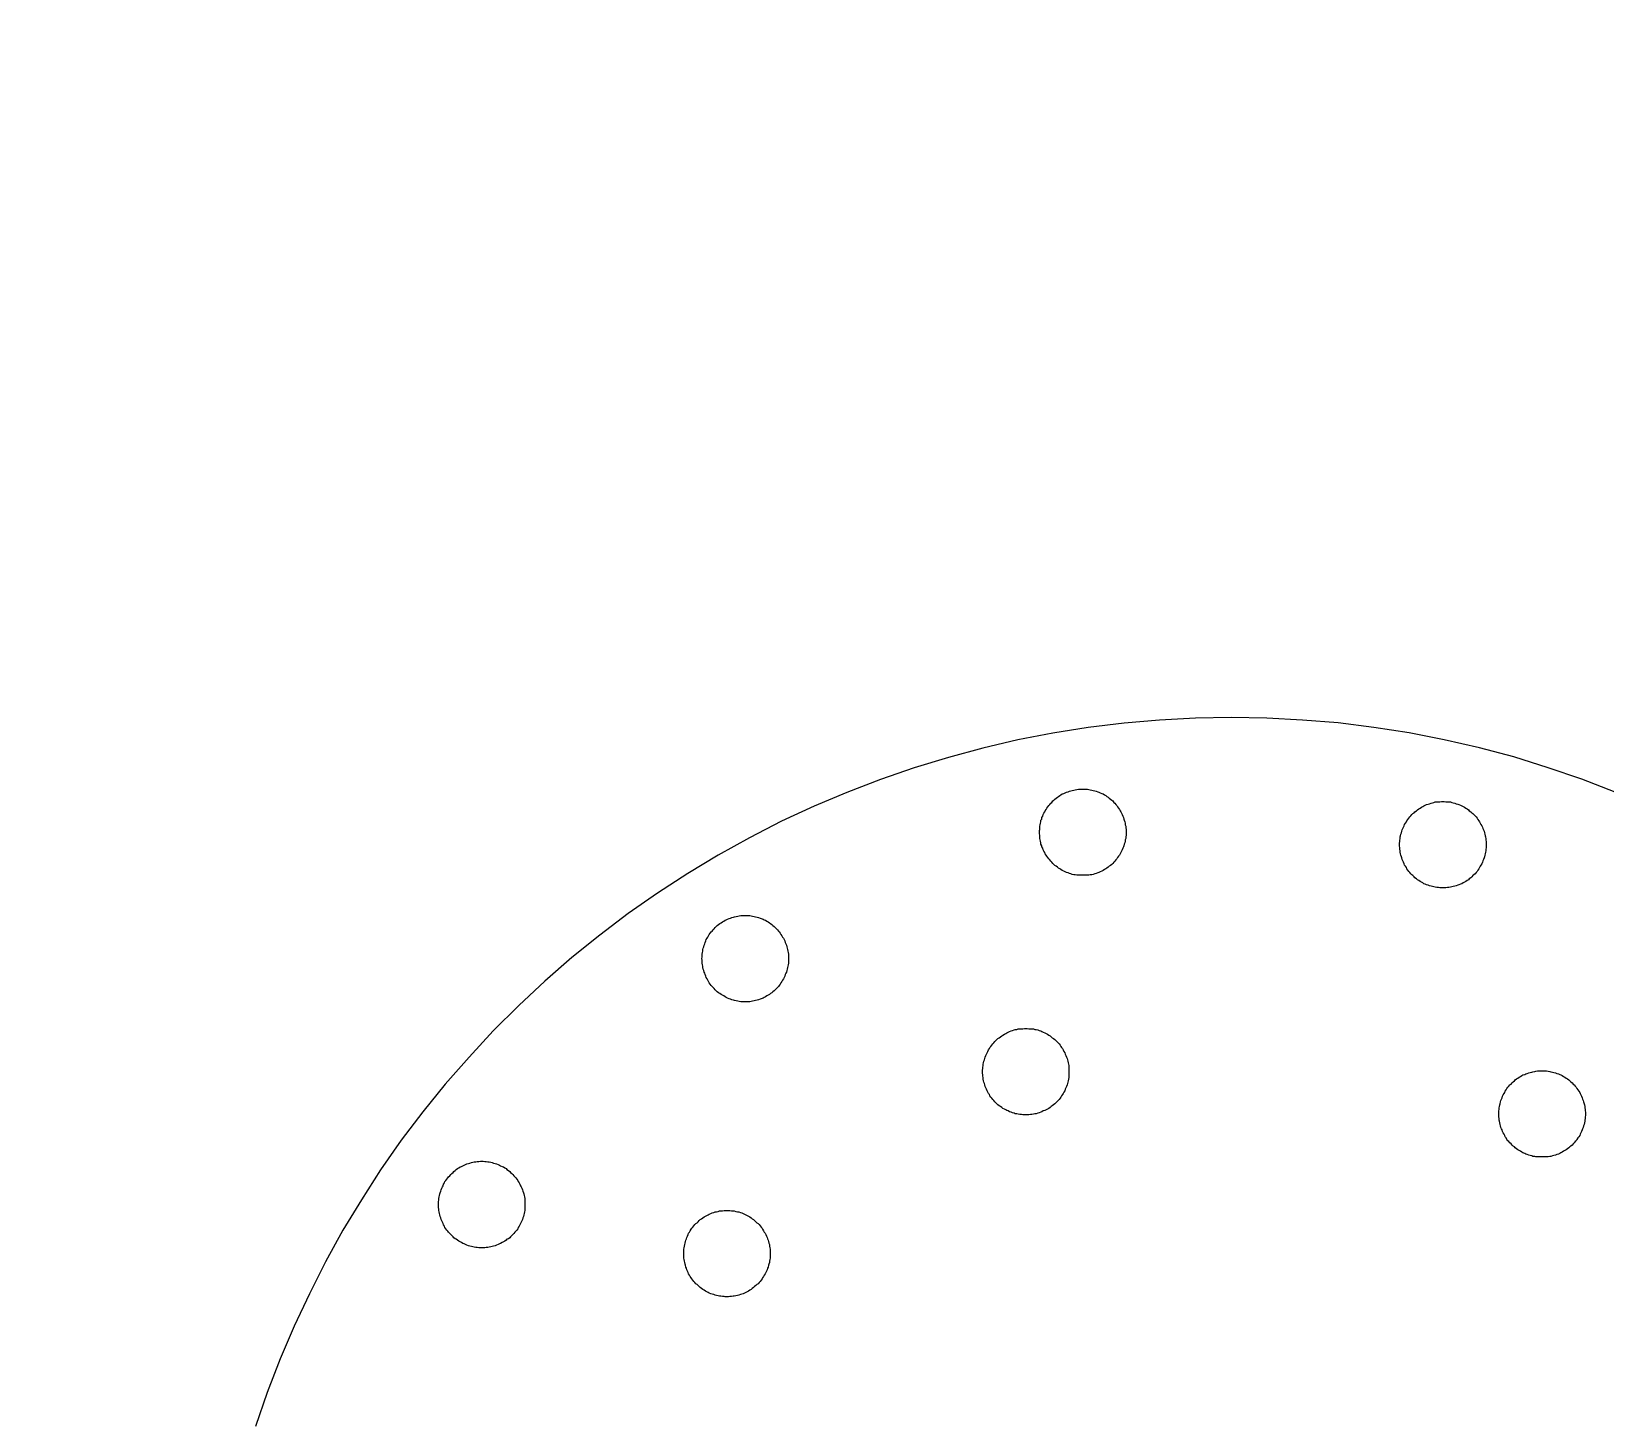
# Model space of a CAD drawing. Extents: x 1225654 to 1325654, y 924838 to 1022543.
# Drawn here: x 1267829 to 1268930, y 954087 to 955062 of the extents above; entities that cross this region are included whole.
import ezdxf

# ---------------------------------------------------------------- set-up
doc = ezdxf.new("R2010")
doc.units = 13

msp = doc.modelspace()

# ---------------------------------------------------------------- linework, layer by layer
msp.add_lwpolyline([(1260678.3, 924838.4), (1290630.1, 924838.4, 6.524121)], format="xyb", close=True)
msp.add_lwpolyline([(1260678.3, 924838.4), (1290630.1, 924838.4, 6.524121)], format="xyb", close=True)
msp.add_lwpolyline([(1268937.1, 954529.7), (1268913.7, 954538.8), (1268890.1, 954546.8), (1268866, 954554.3), (1268842, 954560.8), (1268817.4, 954566.2), (1268792.9, 954571.2), (1268768.1, 954574.9), (1268743.2, 954578.1), (1268718.2, 954580.1), (1268693.2, 954581.5), (1268668.2, 954582), (1268643.3, 954581.5), (1268618.1, 954580.1), (1268593.3, 954577.9), (1268568.3, 954574.9), (1268543.6, 954570.9), (1268519.1, 954566.2), (1268494.6, 954560.5), (1268470.5, 954554), (1268446.4, 954546.6), (1268422.8, 954538.5), (1268399.3, 954529.5), (1268376.4, 954519.9), (1268353.7, 954509.3), (1268331.2, 954497.8), (1268309.4, 954485.6), (1268288, 954472.8), (1268266.9, 954459.1), (1268246.4, 954444.7), (1268226.4, 954429.6), (1268207, 954413.9), (1268188.1, 954397.4), (1268169.7, 954380.4), (1268151.9, 954362.6), (1268135, 954344.3), (1268118.3, 954325.4), (1268102.6, 954305.9), (1268087.5, 954286.1), (1268073.1, 954265.4), (1268059.6, 954244.5), (1268046.6, 954223.1), (1268034.4, 954201), (1268023.2, 954178.7), (1268012.6, 954156), (1268002.7, 954133.1), (1267993.7, 954109.7), (1267985.6, 954085.8)])
for points in [[(1268594.7, 954501.6), (1268594.7, 954500.5), (1268594.7, 954499.6), (1268594.5, 954498.5), (1268594.5, 954497.3), (1268594.2, 954496.4), (1268594, 954495.3), (1268593.8, 954494.2), (1268593.5, 954493.3), (1268593.1, 954492.2), (1268592.9, 954491.3), (1268592.4, 954490.4), (1268592, 954489.2), (1268591.5, 954488.4), (1268591.1, 954487.5), (1268590.6, 954486.5), (1268590.2, 954485.6), (1268589.5, 954484.8), (1268588.8, 954483.9), (1268588.2, 954482.9), (1268587.7, 954482.3), (1268586.8, 954481.4), (1268586.1, 954480.7), (1268585.4, 954479.8), (1268584.8, 954479.1), (1268583.9, 954478.4), (1268583, 954477.8), (1268582.3, 954477.1), (1268581.4, 954476.4), (1268580.5, 954476), (1268579.6, 954475.5), (1268578.7, 954474.8), (1268577.8, 954474.4), (1268576.7, 954474), (1268575.8, 954473.5), (1268574.9, 954473.3), (1268573.8, 954472.8), (1268572.9, 954472.6), (1268571.7, 954472.1), (1268570.8, 954471.9), (1268569.7, 954471.9), (1268568.6, 954471.7), (1268567.7, 954471.5), (1268566.6, 954471.5), (1268565.4, 954471.5), (1268564.5, 954471.5), (1268563.4, 954471.5), (1268562.3, 954471.5), (1268561.4, 954471.5), (1268560.2, 954471.7), (1268559.1, 954471.9), (1268558.2, 954471.9), (1268557.1, 954472.1), (1268556.2, 954472.6), (1268555.1, 954472.8), (1268554.2, 954473.3), (1268553, 954473.5), (1268552.2, 954474), (1268551.2, 954474.4), (1268550.1, 954474.8), (1268549.2, 954475.5), (1268548.3, 954476), (1268547.4, 954476.4), (1268546.7, 954477.1), (1268545.8, 954477.8), (1268545, 954478.4), (1268544.3, 954479.1), (1268543.4, 954479.8), (1268542.7, 954480.7), (1268542, 954481.4), (1268541.4, 954482.3), (1268540.7, 954482.9), (1268540, 954483.9), (1268539.3, 954484.8), (1268538.8, 954485.6), (1268538.2, 954486.5), (1268537.8, 954487.5), (1268537.3, 954488.4), (1268536.8, 954489.2), (1268536.4, 954490.4), (1268535.9, 954491.3), (1268535.7, 954492.2), (1268535.2, 954493.3), (1268535, 954494.2), (1268534.8, 954495.3), (1268534.6, 954496.4), (1268534.4, 954497.3), (1268534.4, 954498.5), (1268534.4, 954499.6), (1268534.2, 954500.5), (1268534.2, 954501.6), (1268534.2, 954502.8), (1268534.4, 954503.6), (1268534.4, 954504.8), (1268534.4, 954505.9), (1268534.6, 954506.8), (1268534.8, 954507.9), (1268535, 954508.8), (1268535.2, 954510), (1268535.7, 954510.8), (1268535.9, 954512), (1268536.4, 954512.9), (1268536.8, 954514), (1268537.3, 954514.9), (1268537.8, 954515.8), (1268538.2, 954516.7), (1268538.8, 954517.6), (1268539.3, 954518.5), (1268540, 954519.4), (1268540.7, 954520.3), (1268541.4, 954521), (1268542, 954521.9), (1268542.7, 954522.5), (1268543.4, 954523.5), (1268544.3, 954524.1), (1268545, 954524.8), (1268545.8, 954525.5), (1268546.7, 954526.1), (1268547.4, 954526.6), (1268548.3, 954527.3), (1268549.2, 954527.7), (1268550.1, 954528.4), (1268551.2, 954528.8), (1268552.2, 954529.3), (1268553, 954529.7), (1268554.2, 954530), (1268555.1, 954530.4), (1268556.2, 954530.7), (1268557.1, 954530.9), (1268558.2, 954531.1), (1268559.1, 954531.3), (1268560.2, 954531.6), (1268561.4, 954531.8), (1268562.3, 954531.8), (1268563.4, 954531.8), (1268564.5, 954531.8), (1268565.4, 954531.8), (1268566.6, 954531.8), (1268567.7, 954531.8), (1268568.6, 954531.6), (1268569.7, 954531.3), (1268570.8, 954531.1), (1268571.7, 954530.9), (1268572.9, 954530.7), (1268573.8, 954530.4), (1268574.9, 954530), (1268575.8, 954529.7), (1268576.7, 954529.3), (1268577.8, 954528.8), (1268578.7, 954528.4), (1268579.6, 954527.7), (1268580.5, 954527.3), (1268581.4, 954526.6), (1268582.3, 954526.1), (1268583, 954525.5), (1268583.9, 954524.8), (1268584.8, 954524.1), (1268585.4, 954523.5), (1268586.1, 954522.5), (1268586.8, 954521.9), (1268587.7, 954521), (1268588.2, 954520.3), (1268588.8, 954519.4), (1268589.5, 954518.5), (1268590.2, 954517.6), (1268590.6, 954516.7), (1268591.1, 954515.8), (1268591.5, 954514.9), (1268592, 954514), (1268592.4, 954512.9), (1268592.9, 954512), (1268593.1, 954510.8), (1268593.5, 954510), (1268593.8, 954508.8), (1268594, 954507.9), (1268594.2, 954506.8), (1268594.5, 954505.9), (1268594.5, 954504.8), (1268594.7, 954503.6), (1268594.7, 954502.8), (1268594.7, 954501.6), (1268594.7, 954501.6)], [(1268846.7, 954492.8), (1268846.7, 954492), (1268846.7, 954490.8), (1268846.4, 954489.7), (1268846.4, 954488.6), (1268846.2, 954487.7), (1268846, 954486.5), (1268845.7, 954485.6), (1268845.6, 954484.5), (1268845.3, 954483.6), (1268844.9, 954482.5), (1268844.4, 954481.6), (1268844.2, 954480.7), (1268843.7, 954479.6), (1268843.1, 954478.7), (1268842.6, 954477.8), (1268842.1, 954476.9), (1268841.5, 954476), (1268840.8, 954475.1), (1268840.4, 954474.2), (1268839.7, 954473.5), (1268839, 954472.6), (1268838.1, 954471.9), (1268837.5, 954471.3), (1268836.8, 954470.4), (1268835.9, 954469.7), (1268834.9, 954469), (1268834.3, 954468.3), (1268833.4, 954467.8), (1268832.5, 954467.2), (1268831.6, 954466.8), (1268830.7, 954466.3), (1268829.8, 954465.6), (1268828.7, 954465.2), (1268827.7, 954464.9), (1268826.9, 954464.5), (1268825.7, 954464.1), (1268824.8, 954463.8), (1268823.7, 954463.6), (1268822.8, 954463.4), (1268821.7, 954463.2), (1268820.6, 954462.9), (1268819.7, 954462.9), (1268818.5, 954462.7), (1268817.4, 954462.7), (1268816.5, 954462.7), (1268815.4, 954462.7), (1268814.3, 954462.7), (1268813.4, 954462.9), (1268812.3, 954462.9), (1268811.1, 954463.2), (1268810.2, 954463.4), (1268809.1, 954463.6), (1268808.2, 954463.8), (1268807.1, 954464.1), (1268806.2, 954464.5), (1268805.1, 954464.9), (1268804.1, 954465.2), (1268803.2, 954465.6), (1268802.4, 954466.3), (1268801.5, 954466.8), (1268800.5, 954467.2), (1268799.6, 954467.8), (1268798.8, 954468.3), (1268797.9, 954469), (1268796.9, 954469.7), (1268796.3, 954470.4), (1268795.4, 954471.3), (1268794.7, 954471.9), (1268794, 954472.6), (1268793.3, 954473.5), (1268792.6, 954474.2), (1268792, 954475.1), (1268791.3, 954476), (1268790.9, 954476.9), (1268790.2, 954477.8), (1268789.7, 954478.7), (1268789.3, 954479.6), (1268788.8, 954480.7), (1268788.4, 954481.6), (1268788, 954482.5), (1268787.7, 954483.6), (1268787.5, 954484.5), (1268787, 954485.6), (1268786.8, 954486.5), (1268786.6, 954487.7), (1268786.6, 954488.6), (1268786.4, 954489.7), (1268786.4, 954490.8), (1268786.1, 954492), (1268786.1, 954492.8), (1268786.1, 954494), (1268786.4, 954495.1), (1268786.4, 954496), (1268786.6, 954497.1), (1268786.6, 954498.3), (1268786.8, 954499.2), (1268787, 954500.3), (1268787.5, 954501.2), (1268787.7, 954502.3), (1268788, 954503.2), (1268788.4, 954504.3), (1268788.8, 954505.2), (1268789.3, 954506.1), (1268789.7, 954507), (1268790.2, 954507.9), (1268790.9, 954508.8), (1268791.3, 954509.7), (1268792, 954510.6), (1268792.6, 954511.5), (1268793.3, 954512.4), (1268794, 954513.1), (1268794.7, 954514), (1268795.4, 954514.7), (1268796.3, 954515.3), (1268796.9, 954516), (1268797.9, 954516.7), (1268798.8, 954517.4), (1268799.6, 954518), (1268800.5, 954518.5), (1268801.5, 954519.2), (1268802.4, 954519.6), (1268803.2, 954520.1), (1268804.1, 954520.5), (1268805.1, 954521), (1268806.2, 954521.2), (1268807.1, 954521.6), (1268808.2, 954521.9), (1268809.1, 954522.3), (1268810.2, 954522.5), (1268811.1, 954522.8), (1268812.3, 954522.8), (1268813.4, 954523), (1268814.3, 954523), (1268815.4, 954523.2), (1268816.5, 954523.2), (1268817.4, 954523.2), (1268818.5, 954523), (1268819.7, 954523), (1268820.6, 954522.8), (1268821.7, 954522.8), (1268822.8, 954522.5), (1268823.7, 954522.3), (1268824.8, 954521.9), (1268825.7, 954521.6), (1268826.9, 954521.2), (1268827.7, 954521), (1268828.7, 954520.5), (1268829.8, 954520.1), (1268830.7, 954519.6), (1268831.6, 954519.2), (1268832.5, 954518.5), (1268833.4, 954518), (1268834.3, 954517.4), (1268834.9, 954516.7), (1268835.9, 954516), (1268836.8, 954515.3), (1268837.5, 954514.7), (1268838.1, 954514), (1268839, 954513.1), (1268839.7, 954512.4), (1268840.4, 954511.5), (1268840.8, 954510.6), (1268841.5, 954509.7), (1268842.1, 954508.8), (1268842.6, 954507.9), (1268843.1, 954507), (1268843.7, 954506.1), (1268844.2, 954505.2), (1268844.4, 954504.3), (1268844.9, 954503.2), (1268845.3, 954502.3), (1268845.6, 954501.2), (1268845.7, 954500.3), (1268846, 954499.2), (1268846.2, 954498.3), (1268846.4, 954497.1), (1268846.4, 954496), (1268846.7, 954495.1), (1268846.7, 954494), (1268846.7, 954492.8), (1268846.7, 954492.8)], [(1268358.4, 954413.2), (1268358.4, 954412.1), (1268358.4, 954411.2), (1268358.4, 954410.1), (1268358.2, 954408.9), (1268358, 954408), (1268357.7, 954406.9), (1268357.5, 954405.8), (1268357.3, 954404.9), (1268357.1, 954403.7), (1268356.6, 954402.9), (1268356.2, 954402), (1268356, 954400.8), (1268355.5, 954399.9), (1268355.1, 954399), (1268354.4, 954398.1), (1268353.9, 954397.2), (1268353.2, 954396.3), (1268352.8, 954395.4), (1268352.1, 954394.5), (1268351.5, 954393.8), (1268350.8, 954392.9), (1268350.1, 954392.3), (1268349.2, 954391.4), (1268348.5, 954390.7), (1268347.6, 954390), (1268346.9, 954389.3), (1268346, 954388.7), (1268345.2, 954388.2), (1268344.3, 954387.6), (1268343.3, 954387.1), (1268342.4, 954386.4), (1268341.6, 954386), (1268340.7, 954385.6), (1268339.5, 954385.1), (1268338.6, 954384.9), (1268337.5, 954384.4), (1268336.6, 954384.2), (1268335.4, 954384), (1268334.6, 954383.7), (1268333.4, 954383.5), (1268332.5, 954383.3), (1268331.4, 954383), (1268330.3, 954383), (1268329.4, 954383), (1268328.2, 954383), (1268327.2, 954383), (1268326.2, 954383), (1268325.1, 954383), (1268324, 954383.3), (1268323.1, 954383.5), (1268322, 954383.7), (1268320.8, 954384), (1268320, 954384.2), (1268318.8, 954384.4), (1268317.9, 954384.9), (1268317, 954385.1), (1268315.9, 954385.6), (1268315, 954386), (1268314.1, 954386.4), (1268313.2, 954387.1), (1268312.3, 954387.6), (1268311.4, 954388.2), (1268310.5, 954388.7), (1268309.6, 954389.3), (1268308.7, 954390), (1268308, 954390.7), (1268307.3, 954391.4), (1268306.4, 954392.3), (1268305.8, 954392.9), (1268305.1, 954393.8), (1268304.4, 954394.5), (1268303.7, 954395.4), (1268303, 954396.3), (1268302.6, 954397.2), (1268302, 954398.1), (1268301.5, 954399), (1268301, 954399.9), (1268300.6, 954400.8), (1268300.1, 954402), (1268299.9, 954402.9), (1268299.4, 954403.7), (1268299.2, 954404.9), (1268298.8, 954405.8), (1268298.6, 954406.9), (1268298.6, 954408), (1268298.4, 954408.9), (1268298.1, 954410.1), (1268298.1, 954411.2), (1268298.1, 954412.1), (1268297.9, 954413.2), (1268298.1, 954414.3), (1268298.1, 954415.2), (1268298.1, 954416.4), (1268298.4, 954417.5), (1268298.6, 954418.4), (1268298.6, 954419.5), (1268298.8, 954420.6), (1268299.2, 954421.5), (1268299.4, 954422.6), (1268299.9, 954423.6), (1268300.1, 954424.5), (1268300.6, 954425.6), (1268301, 954426.5), (1268301.5, 954427.4), (1268302, 954428.3), (1268302.6, 954429.2), (1268303, 954430.1), (1268303.7, 954431), (1268304.4, 954431.9), (1268305.1, 954432.5), (1268305.8, 954433.4), (1268306.4, 954434.1), (1268307.3, 954435), (1268308, 954435.7), (1268308.7, 954436.4), (1268309.6, 954437), (1268310.5, 954437.7), (1268311.4, 954438.2), (1268312.3, 954438.9), (1268313.2, 954439.3), (1268314.1, 954440), (1268315, 954440.4), (1268315.9, 954440.9), (1268317, 954441.3), (1268317.9, 954441.6), (1268318.8, 954442), (1268320, 954442.2), (1268320.8, 954442.5), (1268322, 954442.7), (1268323.1, 954442.9), (1268324, 954443.1), (1268325.1, 954443.3), (1268326.2, 954443.3), (1268327.2, 954443.3), (1268328.2, 954443.3), (1268329.4, 954443.3), (1268330.3, 954443.3), (1268331.4, 954443.3), (1268332.5, 954443.1), (1268333.4, 954442.9), (1268334.6, 954442.7), (1268335.4, 954442.5), (1268336.6, 954442.2), (1268337.5, 954442), (1268338.6, 954441.6), (1268339.5, 954441.3), (1268340.7, 954440.9), (1268341.6, 954440.4), (1268342.4, 954440), (1268343.3, 954439.3), (1268344.3, 954438.9), (1268345.2, 954438.2), (1268346, 954437.7), (1268346.9, 954437), (1268347.6, 954436.4), (1268348.5, 954435.7), (1268349.2, 954435), (1268350.1, 954434.1), (1268350.8, 954433.4), (1268351.5, 954432.5), (1268352.1, 954431.9), (1268352.8, 954431), (1268353.2, 954430.1), (1268353.9, 954429.2), (1268354.4, 954428.3), (1268355.1, 954427.4), (1268355.5, 954426.5), (1268356, 954425.6), (1268356.2, 954424.5), (1268356.6, 954423.6), (1268357.1, 954422.6), (1268357.3, 954421.5), (1268357.5, 954420.6), (1268357.7, 954419.5), (1268358, 954418.4), (1268358.2, 954417.5), (1268358.4, 954416.4), (1268358.4, 954415.2), (1268358.4, 954414.3), (1268358.4, 954413.2), (1268358.4, 954413.2)], [(1268554.8, 954334), (1268554.8, 954333.1), (1268554.8, 954331.9), (1268554.6, 954330.9), (1268554.6, 954329.9), (1268554.4, 954328.8), (1268554.2, 954327.7), (1268553.9, 954326.8), (1268553.7, 954325.7), (1268553.5, 954324.8), (1268553, 954323.7), (1268552.6, 954322.7), (1268552.2, 954321.8), (1268551.9, 954320.7), (1268551.2, 954319.8), (1268550.8, 954318.9), (1268550.3, 954318), (1268549.6, 954317.1), (1268549, 954316.2), (1268548.6, 954315.5), (1268547.9, 954314.6), (1268547.2, 954313.8), (1268546.3, 954313.1), (1268545.6, 954312.4), (1268545, 954311.5), (1268544, 954310.8), (1268543.1, 954310.2), (1268542.4, 954309.7), (1268541.6, 954309), (1268540.7, 954308.3), (1268539.8, 954307.9), (1268538.8, 954307.4), (1268538, 954307), (1268536.8, 954306.6), (1268535.9, 954306.1), (1268535, 954305.7), (1268533.9, 954305.2), (1268533, 954305), (1268531.9, 954304.7), (1268531, 954304.5), (1268529.9, 954304.3), (1268528.7, 954304.1), (1268527.8, 954304.1), (1268526.7, 954303.8), (1268525.6, 954303.8), (1268524.7, 954303.8), (1268523.6, 954303.8), (1268522.4, 954303.8), (1268521.5, 954304.1), (1268520.4, 954304.1), (1268519.3, 954304.3), (1268518.4, 954304.5), (1268517.2, 954304.7), (1268516.4, 954305), (1268515.2, 954305.2), (1268514.3, 954305.7), (1268513.2, 954306.1), (1268512.3, 954306.6), (1268511.4, 954307), (1268510.5, 954307.4), (1268509.6, 954307.9), (1268508.5, 954308.3), (1268507.8, 954309), (1268506.9, 954309.7), (1268506, 954310.2), (1268505.1, 954310.8), (1268504.4, 954311.5), (1268503.5, 954312.4), (1268502.8, 954313.1), (1268502.2, 954313.8), (1268501.5, 954314.6), (1268500.8, 954315.5), (1268500.2, 954316.2), (1268499.5, 954317.1), (1268499.1, 954318), (1268498.4, 954318.9), (1268497.9, 954319.8), (1268497.5, 954320.7), (1268497, 954321.8), (1268496.6, 954322.7), (1268496.1, 954323.7), (1268495.9, 954324.8), (1268495.6, 954325.7), (1268495.2, 954326.8), (1268495, 954327.7), (1268494.8, 954328.8), (1268494.8, 954329.9), (1268494.6, 954330.9), (1268494.6, 954331.9), (1268494.3, 954333.1), (1268494.3, 954334), (1268494.3, 954335.1), (1268494.6, 954336.2), (1268494.6, 954337.1), (1268494.8, 954338.3), (1268494.8, 954339.4), (1268495, 954340.3), (1268495.2, 954341.4), (1268495.6, 954342.3), (1268495.9, 954343.4), (1268496.1, 954344.3), (1268496.6, 954345.5), (1268497, 954346.3), (1268497.5, 954347.3), (1268497.9, 954348.2), (1268498.4, 954349.3), (1268499.1, 954350.2), (1268499.5, 954350.9), (1268500.2, 954351.8), (1268500.8, 954352.7), (1268501.5, 954353.5), (1268502.2, 954354.2), (1268502.8, 954355.1), (1268503.5, 954355.8), (1268504.4, 954356.5), (1268505.1, 954357.2), (1268506, 954357.8), (1268506.9, 954358.5), (1268507.8, 954359.2), (1268508.5, 954359.7), (1268509.6, 954360.4), (1268510.5, 954360.8), (1268511.4, 954361.2), (1268512.3, 954361.7), (1268513.2, 954362.1), (1268514.3, 954362.6), (1268515.2, 954362.8), (1268516.4, 954363.3), (1268517.2, 954363.5), (1268518.4, 954363.7), (1268519.3, 954364), (1268520.4, 954364), (1268521.5, 954364.1), (1268522.4, 954364.1), (1268523.6, 954364.4), (1268524.7, 954364.4), (1268525.6, 954364.4), (1268526.7, 954364.1), (1268527.8, 954364.1), (1268528.7, 954364), (1268529.9, 954364), (1268531, 954363.7), (1268531.9, 954363.5), (1268533, 954363.3), (1268533.9, 954362.8), (1268535, 954362.6), (1268535.9, 954362.1), (1268536.8, 954361.7), (1268538, 954361.2), (1268538.8, 954360.8), (1268539.8, 954360.4), (1268540.7, 954359.7), (1268541.6, 954359.2), (1268542.4, 954358.5), (1268543.1, 954357.8), (1268544, 954357.2), (1268545, 954356.5), (1268545.6, 954355.8), (1268546.3, 954355.1), (1268547.2, 954354.2), (1268547.9, 954353.5), (1268548.6, 954352.7), (1268549, 954351.8), (1268549.6, 954350.9), (1268550.3, 954350.2), (1268550.8, 954349.3), (1268551.2, 954348.2), (1268551.9, 954347.3), (1268552.2, 954346.3), (1268552.6, 954345.5), (1268553, 954344.3), (1268553.5, 954343.4), (1268553.7, 954342.3), (1268553.9, 954341.4), (1268554.2, 954340.3), (1268554.4, 954339.4), (1268554.6, 954338.3), (1268554.6, 954337.1), (1268554.8, 954336.2), (1268554.8, 954335.1), (1268554.8, 954334), (1268554.8, 954334)], [(1268916.2, 954304.5), (1268916.2, 954303.4), (1268916, 954302.5), (1268916, 954301.4), (1268915.8, 954300.2), (1268915.8, 954299.4), (1268915.5, 954298.2), (1268915.3, 954297.1), (1268914.8, 954296.2), (1268914.6, 954295.1), (1268914.2, 954294.2), (1268913.9, 954293.3), (1268913.5, 954292.2), (1268913.1, 954291.3), (1268912.6, 954290.3), (1268912.2, 954289.4), (1268911.5, 954288.6), (1268911, 954287.7), (1268910.3, 954286.7), (1268909.7, 954285.8), (1268909, 954285.2), (1268908.3, 954284.3), (1268907.6, 954283.6), (1268906.9, 954282.7), (1268906.1, 954282), (1268905.4, 954281.4), (1268904.5, 954280.7), (1268903.6, 954280), (1268902.7, 954279.3), (1268901.8, 954278.9), (1268900.9, 954278.4), (1268900, 954277.8), (1268899.1, 954277.3), (1268898.2, 954276.9), (1268897.3, 954276.4), (1268896.1, 954276.2), (1268895.3, 954275.7), (1268894.1, 954275.5), (1268893.2, 954275.3), (1268892.1, 954274.8), (1268891.2, 954274.8), (1268890.1, 954274.6), (1268888.9, 954274.4), (1268888.1, 954274.4), (1268886.9, 954274.4), (1268885.8, 954274.4), (1268884.9, 954274.4), (1268883.8, 954274.4), (1268882.7, 954274.4), (1268881.5, 954274.6), (1268880.7, 954274.8), (1268879.5, 954274.8), (1268878.6, 954275.3), (1268877.5, 954275.5), (1268876.6, 954275.7), (1268875.5, 954276.2), (1268874.5, 954276.4), (1268873.7, 954276.9), (1268872.5, 954277.3), (1268871.6, 954277.8), (1268870.7, 954278.4), (1268869.9, 954278.9), (1268868.9, 954279.3), (1268868, 954280), (1268867.1, 954280.7), (1268866.5, 954281.4), (1268865.6, 954282), (1268864.9, 954282.7), (1268864.2, 954283.6), (1268863.3, 954284.3), (1268862.7, 954285.2), (1268862, 954285.8), (1268861.3, 954286.7), (1268860.8, 954287.7), (1268860.1, 954288.6), (1268859.7, 954289.4), (1268859.3, 954290.3), (1268858.6, 954291.3), (1268858.1, 954292.2), (1268857.9, 954293.3), (1268857.5, 954294.2), (1268857, 954295.1), (1268856.8, 954296.2), (1268856.5, 954297.1), (1268856.3, 954298.2), (1268856.1, 954299.4), (1268855.9, 954300.2), (1268855.9, 954301.4), (1268855.7, 954302.5), (1268855.7, 954303.4), (1268855.7, 954304.5), (1268855.7, 954305.7), (1268855.7, 954306.6), (1268855.9, 954307.7), (1268855.9, 954308.8), (1268856.1, 954309.7), (1268856.3, 954310.8), (1268856.5, 954311.7), (1268856.8, 954312.9), (1268857, 954313.8), (1268857.5, 954314.9), (1268857.9, 954315.8), (1268858.1, 954316.9), (1268858.6, 954317.8), (1268859.3, 954318.7), (1268859.7, 954319.6), (1268860.1, 954320.5), (1268860.8, 954321.4), (1268861.3, 954322.3), (1268862, 954323.2), (1268862.7, 954323.9), (1268863.3, 954324.8), (1268864.2, 954325.4), (1268864.9, 954326.3), (1268865.6, 954327), (1268866.5, 954327.7), (1268867.1, 954328.4), (1268868, 954329), (1268868.9, 954329.5), (1268869.9, 954330.2), (1268870.7, 954330.6), (1268871.6, 954331.3), (1268872.5, 954331.8), (1268873.7, 954332.2), (1268874.5, 954332.6), (1268875.5, 954332.9), (1268876.6, 954333.3), (1268877.5, 954333.5), (1268878.6, 954333.8), (1268879.5, 954334), (1268880.7, 954334.2), (1268881.5, 954334.5), (1268882.7, 954334.7), (1268883.8, 954334.7), (1268884.9, 954334.7), (1268885.8, 954334.7), (1268886.9, 954334.7), (1268888.1, 954334.7), (1268888.9, 954334.7), (1268890.1, 954334.5), (1268891.2, 954334.2), (1268892.1, 954334), (1268893.2, 954333.8), (1268894.1, 954333.5), (1268895.3, 954333.3), (1268896.1, 954332.9), (1268897.3, 954332.6), (1268898.2, 954332.2), (1268899.1, 954331.8), (1268900, 954331.3), (1268900.9, 954330.6), (1268901.8, 954330.2), (1268902.7, 954329.5), (1268903.6, 954329), (1268904.5, 954328.4), (1268905.4, 954327.7), (1268906.1, 954327), (1268906.9, 954326.3), (1268907.6, 954325.4), (1268908.3, 954324.8), (1268909, 954323.9), (1268909.7, 954323.2), (1268910.3, 954322.3), (1268911, 954321.4), (1268911.5, 954320.5), (1268912.2, 954319.6), (1268912.6, 954318.7), (1268913.1, 954317.8), (1268913.5, 954316.9), (1268913.9, 954315.8), (1268914.2, 954314.9), (1268914.6, 954313.8), (1268914.8, 954312.9), (1268915.3, 954311.7), (1268915.5, 954310.8), (1268915.8, 954309.7), (1268915.8, 954308.8), (1268916, 954307.7), (1268916, 954306.6), (1268916.2, 954305.7), (1268916.2, 954304.5), (1268916.2, 954304.5)], [(1268174.1, 954241.1), (1268174.1, 954240.2), (1268174.1, 954239.1), (1268173.9, 954237.9), (1268173.9, 954237), (1268173.7, 954235.9), (1268173.5, 954234.8), (1268173.3, 954233.9), (1268173, 954232.7), (1268172.6, 954231.9), (1268172.3, 954230.7), (1268171.9, 954229.8), (1268171.4, 954228.9), (1268171, 954227.8), (1268170.5, 954226.9), (1268170.1, 954226), (1268169.4, 954225.1), (1268169, 954224.2), (1268168.3, 954223.3), (1268167.6, 954222.6), (1268166.9, 954221.7), (1268166.3, 954220.8), (1268165.6, 954220.2), (1268164.9, 954219.5), (1268164, 954218.6), (1268163.4, 954217.9), (1268162.5, 954217.2), (1268161.5, 954216.8), (1268160.9, 954216.1), (1268159.9, 954215.4), (1268159.1, 954215), (1268158.2, 954214.5), (1268157, 954213.9), (1268156.2, 954213.6), (1268155.3, 954213.2), (1268154.1, 954212.7), (1268153.2, 954212.3), (1268152.1, 954212), (1268151.2, 954211.8), (1268150.1, 954211.6), (1268149.1, 954211.4), (1268148.1, 954211.1), (1268146.9, 954211.1), (1268146, 954210.9), (1268144.9, 954210.9), (1268143.8, 954210.9), (1268142.9, 954210.9), (1268141.8, 954210.9), (1268140.6, 954211.1), (1268139.7, 954211.1), (1268138.6, 954211.4), (1268137.5, 954211.6), (1268136.6, 954211.8), (1268135.4, 954212), (1268134.6, 954212.3), (1268133.4, 954212.7), (1268132.5, 954213.2), (1268131.6, 954213.6), (1268130.7, 954213.9), (1268129.6, 954214.5), (1268128.7, 954215), (1268127.8, 954215.4), (1268126.9, 954216.1), (1268126, 954216.8), (1268125.3, 954217.2), (1268124.4, 954217.9), (1268123.8, 954218.6), (1268122.9, 954219.5), (1268122.2, 954220.2), (1268121.5, 954220.8), (1268120.6, 954221.7), (1268120.2, 954222.6), (1268119.5, 954223.3), (1268118.8, 954224.2), (1268118.1, 954225.1), (1268117.7, 954226), (1268117.2, 954226.9), (1268116.8, 954227.8), (1268116.3, 954228.9), (1268115.9, 954229.8), (1268115.4, 954230.7), (1268115.2, 954231.9), (1268114.7, 954232.7), (1268114.5, 954233.9), (1268114.3, 954234.8), (1268114.1, 954235.9), (1268113.8, 954237), (1268113.8, 954237.9), (1268113.6, 954239.1), (1268113.6, 954240.2), (1268113.6, 954241.1), (1268113.6, 954242.2), (1268113.6, 954243.3), (1268113.8, 954244.2), (1268113.8, 954245.4), (1268114.1, 954246.5), (1268114.3, 954247.4), (1268114.5, 954248.5), (1268114.7, 954249.4), (1268115.2, 954250.5), (1268115.4, 954251.4), (1268115.9, 954252.6), (1268116.3, 954253.4), (1268116.8, 954254.3), (1268117.2, 954255.3), (1268117.7, 954256.2), (1268118.1, 954257.3), (1268118.8, 954257.9), (1268119.5, 954258.9), (1268120.2, 954259.8), (1268120.6, 954260.6), (1268121.5, 954261.3), (1268122.2, 954262.2), (1268122.9, 954262.9), (1268123.8, 954263.6), (1268124.4, 954264.2), (1268125.3, 954264.9), (1268126, 954265.6), (1268126.9, 954266.3), (1268127.8, 954266.7), (1268128.7, 954267.4), (1268129.6, 954267.8), (1268130.7, 954268.3), (1268131.6, 954268.7), (1268132.5, 954269.2), (1268133.4, 954269.7), (1268134.6, 954269.9), (1268135.4, 954270.1), (1268136.6, 954270.6), (1268137.5, 954270.8), (1268138.6, 954271), (1268139.7, 954271), (1268140.6, 954271.3), (1268141.8, 954271.3), (1268142.9, 954271.4), (1268143.8, 954271.4), (1268144.9, 954271.4), (1268146, 954271.3), (1268146.9, 954271.3), (1268148.1, 954271), (1268149.1, 954271), (1268150.1, 954270.8), (1268151.2, 954270.6), (1268152.1, 954270.1), (1268153.2, 954269.9), (1268154.1, 954269.7), (1268155.3, 954269.2), (1268156.2, 954268.7), (1268157, 954268.3), (1268158.2, 954267.8), (1268159.1, 954267.4), (1268159.9, 954266.7), (1268160.9, 954266.3), (1268161.5, 954265.6), (1268162.5, 954264.9), (1268163.4, 954264.2), (1268164, 954263.6), (1268164.9, 954262.9), (1268165.6, 954262.2), (1268166.3, 954261.3), (1268166.9, 954260.6), (1268167.6, 954259.8), (1268168.3, 954258.9), (1268169, 954257.9), (1268169.4, 954257.3), (1268170.1, 954256.2), (1268170.5, 954255.3), (1268171, 954254.3), (1268171.4, 954253.4), (1268171.9, 954252.6), (1268172.3, 954251.4), (1268172.6, 954250.5), (1268173, 954249.4), (1268173.3, 954248.5), (1268173.5, 954247.4), (1268173.7, 954246.5), (1268173.9, 954245.4), (1268173.9, 954244.2), (1268174.1, 954243.3), (1268174.1, 954242.2), (1268174.1, 954241.1), (1268174.1, 954241.1)], [(1268345.6, 954206.9), (1268345.6, 954205.8), (1268345.6, 954204.6), (1268345.6, 954203.7), (1268345.4, 954202.6), (1268345.2, 954201.5), (1268345.2, 954200.6), (1268344.7, 954199.5), (1268344.5, 954198.6), (1268344.3, 954197.4), (1268343.8, 954196.5), (1268343.6, 954195.4), (1268343.1, 954194.5), (1268342.7, 954193.6), (1268342.2, 954192.7), (1268341.6, 954191.6), (1268341.1, 954190.7), (1268340.4, 954189.8), (1268340, 954189.1), (1268339.3, 954188.2), (1268338.6, 954187.3), (1268338, 954186.6), (1268337.3, 954185.7), (1268336.4, 954185.1), (1268335.7, 954184.4), (1268334.8, 954183.7), (1268334.1, 954183), (1268333.2, 954182.3), (1268332.3, 954181.7), (1268331.4, 954181.2), (1268330.5, 954180.6), (1268329.6, 954180.1), (1268328.7, 954179.6), (1268327.8, 954179.2), (1268326.7, 954178.7), (1268325.8, 954178.3), (1268324.9, 954178.1), (1268323.8, 954177.6), (1268322.9, 954177.4), (1268321.7, 954177.2), (1268320.6, 954177), (1268319.7, 954177), (1268318.6, 954176.7), (1268317.4, 954176.7), (1268316.6, 954176.5), (1268315.4, 954176.5), (1268314.3, 954176.5), (1268313.4, 954176.7), (1268312.3, 954176.7), (1268311.2, 954177), (1268310.2, 954177), (1268309.2, 954177.2), (1268308.2, 954177.4), (1268307.1, 954177.6), (1268306.2, 954178.1), (1268305.1, 954178.3), (1268304.2, 954178.7), (1268303, 954179.2), (1268302.2, 954179.6), (1268301.3, 954180.1), (1268300.4, 954180.6), (1268299.4, 954181.2), (1268298.6, 954181.7), (1268297.7, 954182.3), (1268296.8, 954183), (1268296.1, 954183.7), (1268295.2, 954184.4), (1268294.5, 954185.1), (1268293.6, 954185.7), (1268292.9, 954186.6), (1268292.2, 954187.3), (1268291.6, 954188.2), (1268290.9, 954189.1), (1268290.5, 954189.8), (1268289.8, 954190.7), (1268289.3, 954191.6), (1268288.6, 954192.7), (1268288.2, 954193.6), (1268287.8, 954194.5), (1268287.3, 954195.4), (1268287.1, 954196.5), (1268286.6, 954197.4), (1268286.4, 954198.6), (1268286.2, 954199.5), (1268286, 954200.6), (1268285.7, 954201.5), (1268285.5, 954202.6), (1268285.3, 954203.7), (1268285.3, 954204.6), (1268285.3, 954205.8), (1268285.3, 954206.9), (1268285.3, 954207.8), (1268285.3, 954208.9), (1268285.3, 954210), (1268285.5, 954210.9), (1268285.7, 954212), (1268286, 954213.2), (1268286.2, 954214.1), (1268286.4, 954215.2), (1268286.6, 954216.1), (1268287.1, 954217.2), (1268287.3, 954218.1), (1268287.8, 954219), (1268288.2, 954220.2), (1268288.6, 954221.1), (1268289.3, 954221.9), (1268289.8, 954222.8), (1268290.5, 954223.8), (1268290.9, 954224.7), (1268291.6, 954225.3), (1268292.2, 954226.2), (1268292.9, 954227.1), (1268293.6, 954227.8), (1268294.5, 954228.4), (1268295.2, 954229.1), (1268296.1, 954230), (1268296.8, 954230.7), (1268297.7, 954231.2), (1268298.6, 954231.9), (1268299.4, 954232.5), (1268300.4, 954233), (1268301.3, 954233.4), (1268302.2, 954233.9), (1268303, 954234.3), (1268304.2, 954234.8), (1268305.1, 954235.2), (1268306.2, 954235.5), (1268307.1, 954235.9), (1268308.2, 954236.1), (1268309.2, 954236.3), (1268310.2, 954236.6), (1268311.2, 954236.8), (1268312.3, 954236.8), (1268313.4, 954237), (1268314.3, 954237), (1268315.4, 954237), (1268316.6, 954237), (1268317.4, 954237), (1268318.6, 954236.8), (1268319.7, 954236.8), (1268320.6, 954236.6), (1268321.7, 954236.3), (1268322.9, 954236.1), (1268323.8, 954235.9), (1268324.9, 954235.5), (1268325.8, 954235.2), (1268326.7, 954234.8), (1268327.8, 954234.3), (1268328.7, 954233.9), (1268329.6, 954233.4), (1268330.5, 954233), (1268331.4, 954232.5), (1268332.3, 954231.9), (1268333.2, 954231.2), (1268334.1, 954230.7), (1268334.8, 954230), (1268335.7, 954229.1), (1268336.4, 954228.4), (1268337.3, 954227.8), (1268338, 954227.1), (1268338.6, 954226.2), (1268339.3, 954225.3), (1268340, 954224.7), (1268340.4, 954223.8), (1268341.1, 954222.8), (1268341.6, 954221.9), (1268342.2, 954221.1), (1268342.7, 954220.2), (1268343.1, 954219), (1268343.6, 954218.1), (1268343.8, 954217.2), (1268344.3, 954216.1), (1268344.5, 954215.2), (1268344.7, 954214.1), (1268345.2, 954213.2), (1268345.2, 954212), (1268345.4, 954210.9), (1268345.6, 954210), (1268345.6, 954208.9), (1268345.6, 954207.8), (1268345.6, 954206.9), (1268345.6, 954206.9)]]:
    msp.add_lwpolyline(points, close=True)

doc.saveas('drawing.dxf')
